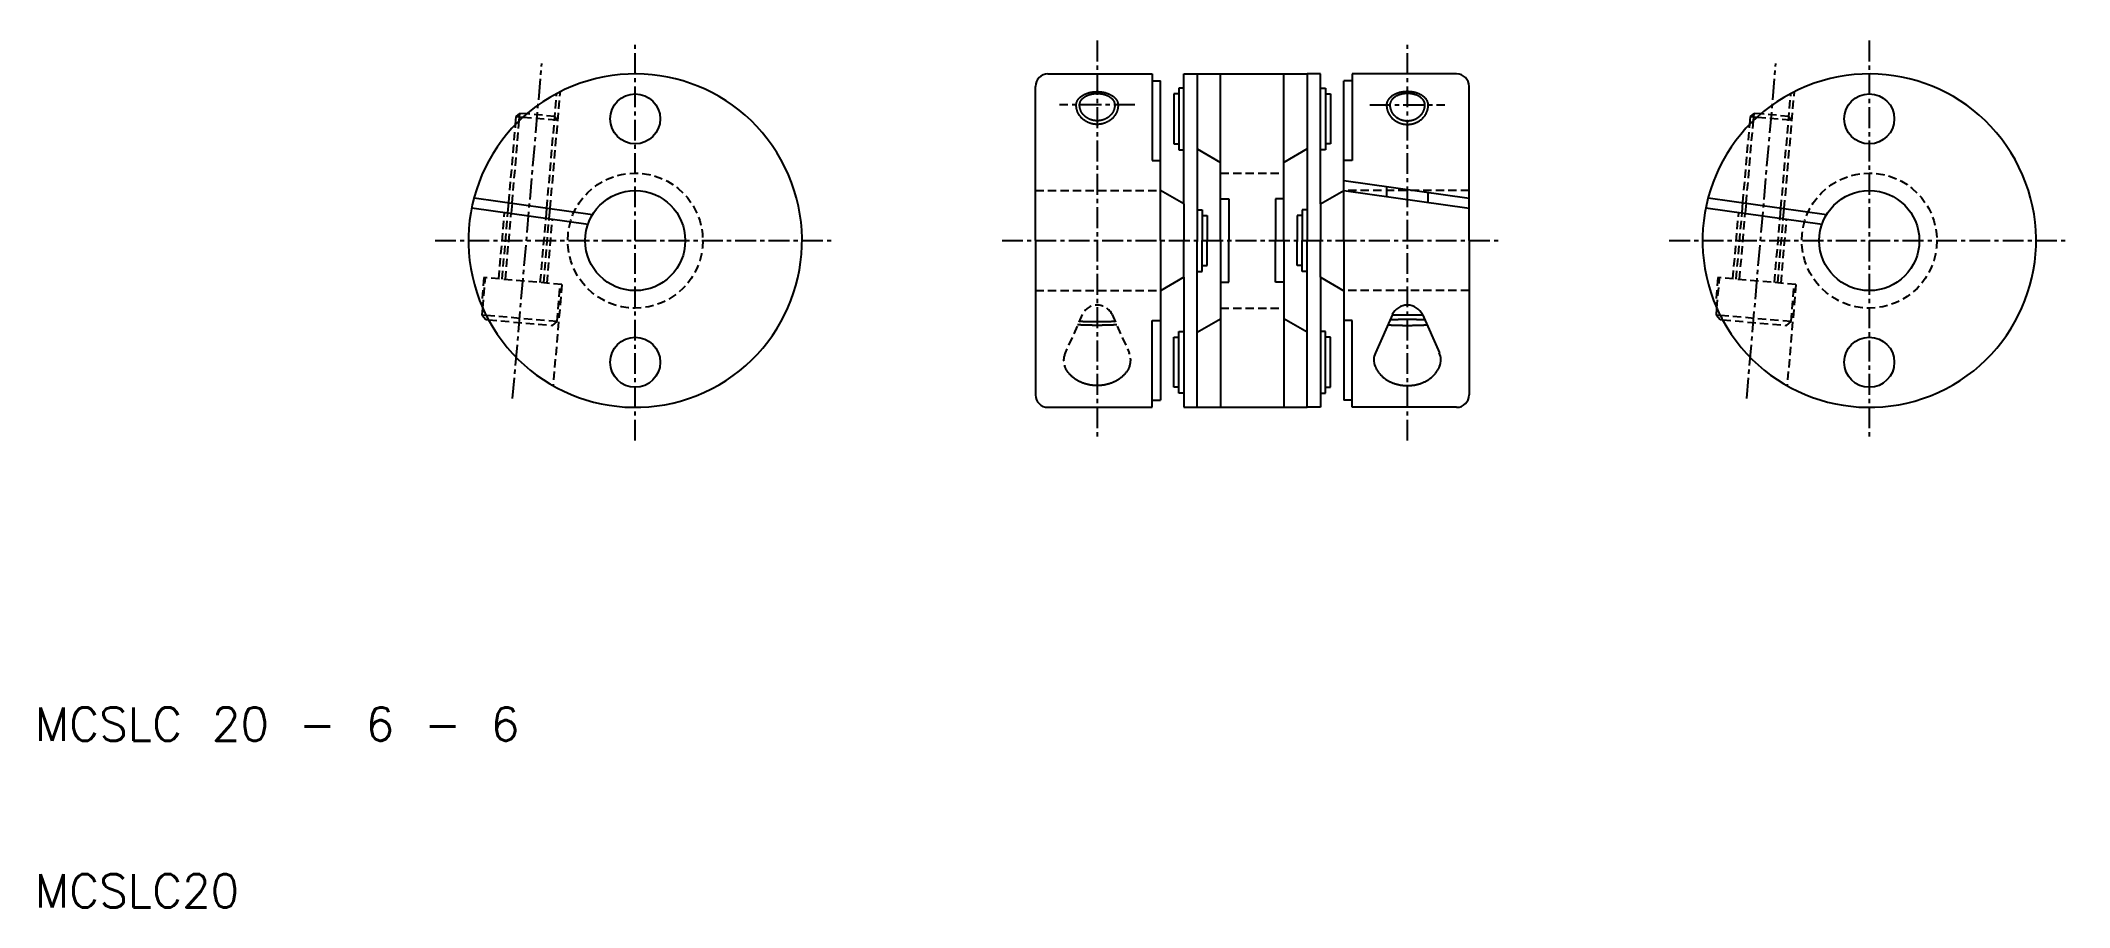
# Model space of a CAD drawing. Extents: x 10 to 132, y 10 to 62.
import ezdxf

# ---------------------------------------------------------------- set-up
doc = ezdxf.new("R2010")
doc.units = 0
doc.linetypes.add('CENTER', pattern=[2, 1.25, -0.25, 0.25, -0.25])
doc.linetypes.add('DASHED', pattern=[0.75, 0.5, -0.25])
doc.layers.get('0').update_dxf_attribs({"linetype": 'CONTINUOUS'})
doc.layers.add('CENTER', color=1, linetype='CENTER')
doc.styles.get("Standard").update_dxf_attribs({"font": 'txt.shx', "width": 0.7, "bigfont": 'bigfont.shx'})

msp = doc.modelspace()

# ---------------------------------------------------------------- linework, layer by layer
at = {"color": 7, "linetype": 'CONTINUOUS'}
for p, q in [((70.75, 60), (77, 60)), ((77, 60), (77, 59.58)), ((78.9, 60), (79.7, 60)), ((78.9, 59.15), (78.9, 60)), ((79.7, 60), (79.7, 50)), ((79.7, 60), (86.3, 60)), ((81.1, 54.66), (81.1, 60)), ((84.9, 54.66), (84.9, 60)), ((86.3, 60), (86.3, 50)), ((87.1, 60), (86.3, 60)), ((87.1, 59.15), (87.1, 60)), ((95.25, 60), (89, 60)), ((89, 60), (89, 59.58)), ((70, 50), (70, 59.25)), ((77, 59.58), (77, 54.8)), ((77, 59.58), (77.5, 59.58)), ((77.5, 53.01), (77.5, 59.58)), ((78.6, 58.8), (78.3, 58.8)), ((78.3, 58.8), (78.3, 55.8)), ((78.9, 59.15), (78.6, 59.15)), ((78.6, 59.15), (78.6, 58.8)), ((78.6, 58.8), (78.6, 55.8)), ((78.9, 55.45), (78.9, 59.15)), ((87.1, 55.45), (87.1, 59.15)), ((87.1, 59.15), (87.4, 59.15)), ((87.4, 59.15), (87.4, 58.8)), ((87.4, 58.8), (87.7, 58.8)), ((87.4, 58.8), (87.4, 55.8)), ((87.7, 58.8), (87.7, 55.8)), ((88.5, 53.01), (88.5, 59.58)), ((89, 59.58), (88.5, 59.58)), ((89, 59.58), (89, 54.8)), ((96, 50), (96, 59.25)), ((38.83, 56.97), (38.87, 57.45)), ((38.87, 57.45), (39.09, 57.63)), ((38.87, 57.45), (39.29, 57.41)), ((39.5, 57.6), (39.09, 57.63)), ((112.83, 56.97), (112.87, 57.45)), ((112.87, 57.45), (113.09, 57.63)), ((112.87, 57.45), (113.29, 57.41)), ((113.5, 57.6), (113.09, 57.63)), ((77, 54.8), (77.5, 54.8)), ((78.3, 55.8), (78.6, 55.8)), ((78.6, 55.8), (78.6, 55.45)), ((78.6, 55.45), (78.9, 55.45)), ((78.9, 52.2), (78.9, 55.45)), ((79.7, 55.5), (81.1, 54.69)), ((86.3, 55.5), (84.9, 54.69)), ((87.4, 55.45), (87.1, 55.45)), ((87.1, 52.2), (87.1, 55.45)), ((87.4, 55.8), (87.4, 55.45)), ((87.7, 55.8), (87.4, 55.8)), ((89, 54.8), (88.5, 54.8)), ((81.1, 50), (81.1, 54.66)), ((84.9, 50), (84.9, 54.66)), ((88.5, 53.61), (96, 52.55)), ((36.34, 52.57), (43.44, 51.57)), ((78.9, 52.2), (77.5, 53.01)), ((77.5, 50), (77.5, 53.01)), ((81.1, 52.5), (81.6, 52.5)), ((81.6, 52.5), (81.6, 50)), ((84.9, 52.5), (84.4, 52.5)), ((84.4, 52.5), (84.4, 50)), ((87.1, 52.2), (88.5, 53.01)), ((88.5, 53.01), (96, 51.95)), ((88.5, 50), (88.5, 53.01)), ((91.05, 53.25), (91.05, 52.65)), ((93.55, 52.3), (93.55, 52.9)), ((110.34, 52.57), (117.44, 51.57)), ((36.2, 51.97), (43.17, 50.99)), ((38.37, 51.66), (38.42, 52.28)), ((40.84, 51.31), (40.9, 51.93)), ((78.9, 52.2), (78.9, 50)), ((79.7, 51.85), (80, 51.85)), ((80, 51.85), (80, 50)), ((80, 51.5), (80.3, 51.5)), ((80.3, 51.5), (80.3, 50)), ((86, 51.5), (85.7, 51.5)), ((85.7, 51.5), (85.7, 50)), ((86, 51.85), (86, 50)), ((86.3, 51.85), (86, 51.85)), ((87.1, 52.2), (87.1, 50)), ((110.2, 51.97), (117.17, 50.99)), ((112.37, 51.66), (112.42, 52.28)), ((114.84, 51.31), (114.9, 51.93)), ((70, 50), (70, 40.75)), ((77.5, 50), (77.5, 46.99)), ((78.9, 47.8), (78.9, 50)), ((79.7, 40), (79.7, 50)), ((80, 48.15), (80, 50)), ((80.3, 48.5), (80.3, 50)), ((81.1, 50), (81.1, 45.34)), ((81.6, 47.5), (81.6, 50)), ((84.4, 47.5), (84.4, 50)), ((84.9, 50), (84.9, 45.34)), ((85.7, 48.5), (85.7, 50)), ((86, 48.15), (86, 50)), ((86.3, 40), (86.3, 50)), ((87.1, 47.8), (87.1, 50)), ((88.5, 50), (88.5, 46.99)), ((96, 50), (96, 40.75)), ((78.9, 47.8), (77.5, 46.99)), ((78.9, 47.8), (78.9, 44.55)), ((79.7, 48.15), (80, 48.15)), ((80, 48.5), (80.3, 48.5)), ((81.1, 47.5), (81.6, 47.5)), ((84.9, 47.5), (84.4, 47.5)), ((86, 48.5), (85.7, 48.5)), ((86.3, 48.15), (86, 48.15)), ((87.1, 47.8), (87.1, 44.55)), ((87.1, 47.8), (88.5, 46.99)), ((77.5, 46.99), (77.5, 40.42)), ((88.5, 46.99), (88.5, 40.42)), ((36.83, 45.53), (36.86, 45.94)), ((37.05, 45.51), (36.83, 45.53)), ((36.83, 45.53), (37.05, 45.26)), ((37.05, 45.26), (37.2, 45.25)), ((77, 40.42), (77, 45.2)), ((77, 45.2), (77.5, 45.2)), ((79.7, 44.5), (81.1, 45.31)), ((81.1, 45.34), (81.1, 40)), ((84.9, 45.34), (84.9, 40)), ((86.3, 44.5), (84.9, 45.31)), ((89, 45.2), (88.5, 45.2)), ((89, 40.42), (89, 45.2)), ((91.4, 45.56), (90.38, 43.26)), ((93.2, 45.56), (94.22, 43.26)), ((110.83, 45.53), (110.86, 45.94)), ((110.83, 45.53), (111.05, 45.26)), ((111.05, 45.51), (110.83, 45.53)), ((111.05, 45.26), (111.2, 45.25)), ((78.3, 41.2), (78.3, 44.2)), ((78.3, 44.2), (78.6, 44.2)), ((78.6, 44.2), (78.6, 44.55)), ((78.6, 44.55), (78.9, 44.55)), ((78.6, 41.2), (78.6, 44.2)), ((78.9, 44.55), (78.9, 40.85)), ((87.1, 44.55), (87.1, 40.85)), ((87.4, 44.55), (87.1, 44.55)), ((87.4, 44.2), (87.4, 44.55)), ((87.4, 41.2), (87.4, 44.2)), ((87.7, 44.2), (87.4, 44.2)), ((87.7, 41.2), (87.7, 44.2)), ((77, 40), (77, 40.42)), ((77, 40.42), (77.5, 40.42)), ((78.6, 41.2), (78.3, 41.2)), ((78.6, 40.85), (78.6, 41.2)), ((78.9, 40.85), (78.6, 40.85)), ((78.9, 40.85), (78.9, 40)), ((87.1, 40.85), (87.1, 40)), ((87.1, 40.85), (87.4, 40.85)), ((87.4, 40.85), (87.4, 41.2)), ((87.4, 41.2), (87.7, 41.2)), ((89, 40.42), (88.5, 40.42)), ((89, 40), (89, 40.42)), ((70.75, 40), (77, 40)), ((78.9, 40), (79.7, 40)), ((79.7, 40), (86.3, 40)), ((87.1, 40), (86.3, 40)), ((95.25, 40), (89, 40))]:
    msp.add_line(p, q, dxfattribs=at)
at = {"color": 3, "linetype": 'DASHED'}
for p, q in [((40.7, 51.95), (41.3, 58.83)), ((40.9, 51.93), (41.51, 58.94)), ((114.7, 51.95), (115.3, 58.83)), ((114.9, 51.93), (115.51, 58.94)), ((38.62, 52.25), (39.05, 57.19)), ((39.29, 57.41), (41.36, 57.23)), ((41.18, 57.45), (39.5, 57.6)), ((41.18, 57.45), (41.36, 57.23)), ((112.62, 52.25), (113.05, 57.19)), ((113.29, 57.41), (115.36, 57.23)), ((115.18, 57.45), (113.5, 57.6)), ((115.18, 57.45), (115.36, 57.23)), ((38.42, 52.28), (38.83, 56.97)), ((112.42, 52.28), (112.83, 56.97)), ((81.1, 54.05), (84.9, 54.05)), ((70, 53), (77.5, 53)), ((96, 53), (88.5, 53)), ((37.82, 47.7), (38.17, 51.69)), ((38.02, 47.69), (38.37, 51.66)), ((38.22, 47.67), (38.56, 51.64)), ((40.31, 47.49), (40.65, 51.34)), ((40.51, 47.47), (40.84, 51.31)), ((40.71, 47.45), (41.04, 51.29)), ((111.82, 47.7), (112.17, 51.69)), ((112.02, 47.69), (112.37, 51.66)), ((112.22, 47.67), (112.56, 51.64)), ((114.31, 47.49), (114.65, 51.34)), ((114.51, 47.47), (114.84, 51.31)), ((114.71, 47.45), (115.04, 51.29)), ((36.92, 47.78), (36.78, 46.13)), ((36.86, 45.94), (37.02, 47.77)), ((41.6, 47.37), (36.92, 47.78)), ((110.92, 47.78), (110.78, 46.13)), ((110.86, 45.94), (111.02, 47.77)), ((115.6, 47.37), (110.92, 47.78)), ((41.6, 47.37), (41.07, 41.3)), ((41.31, 45.14), (41.5, 47.38)), ((70, 47), (77.5, 47)), ((96, 47), (88.5, 47)), ((115.6, 47.37), (115.07, 41.3)), ((115.31, 45.14), (115.5, 47.38)), ((41.31, 45.14), (37.05, 45.51)), ((37.2, 45.25), (41.04, 44.91)), ((41.04, 44.91), (41.31, 45.14)), ((72.8, 45.56), (71.78, 43.26)), ((74.6, 45.56), (75.62, 43.26)), ((81.1, 45.95), (84.9, 45.95)), ((115.31, 45.14), (111.05, 45.51)), ((111.2, 45.25), (115.04, 44.91)), ((115.04, 44.91), (115.31, 45.14))]:
    msp.add_line(p, q, dxfattribs=at)
at = {"color": 3, "linetype": 'CONTINUOUS'}
for p, q in [((39.05, 57.19), (39.09, 57.63)), ((113.05, 57.19), (113.09, 57.63)), ((38.62, 52.25), (38.56, 51.64)), ((40.65, 51.34), (40.7, 51.95)), ((112.62, 52.25), (112.56, 51.64)), ((114.65, 51.34), (114.7, 51.95))]:
    msp.add_line(p, q, dxfattribs=at)
at = {"color": 3, "linetype": 'DASHED'}
for points in [[(72.45, 58.14, 0), (72.45, 58.16, 0), (72.45, 58.18, 0), (72.45, 58.2, 0), (72.46, 58.22, 0), (72.46, 58.23, 0), (72.46, 58.25, 0), (72.47, 58.27, 0), (72.47, 58.29, 0), (72.48, 58.31, 0), (72.49, 58.33, 0), (72.5, 58.35, 0), (72.5, 58.37, 0), (72.51, 58.39, 0), (72.52, 58.41, 0), (72.53, 58.42, 0), (72.55, 58.44, 0), (72.56, 58.46, 0), (72.57, 58.48, 0), (72.58, 58.5, 0), (72.6, 58.51, 0), (72.61, 58.53, 0), (72.63, 58.55, 0), (72.64, 58.56, 0), (72.66, 58.58, 0), (72.68, 58.6, 0), (72.7, 58.61, 0), (72.72, 58.63, 0), (72.73, 58.64, 0), (72.75, 58.66, 0), (72.77, 58.67, 0), (72.8, 58.69, 0), (72.82, 58.7, 0), (72.84, 58.72, 0), (72.86, 58.73, 0), (72.88, 58.74, 0), (72.91, 58.75, 0), (72.93, 58.77, 0), (72.96, 58.78, 0), (72.98, 58.79, 0), (73.01, 58.8, 0), (73.03, 58.81, 0), (73.06, 58.82, 0), (73.08, 58.83, 0), (73.11, 58.84, 0), (73.14, 58.85, 0), (73.17, 58.86, 0), (73.19, 58.87, 0), (73.22, 58.88, 0), (73.25, 58.88, 0), (73.28, 58.89, 0), (73.31, 58.9, 0), (73.34, 58.9, 0), (73.37, 58.91, 0), (73.4, 58.91, 0), (73.43, 58.92, 0), (73.46, 58.92, 0), (73.49, 58.92, 0), (73.52, 58.93, 0), (73.55, 58.93, 0), (73.58, 58.93, 0), (73.61, 58.93, 0), (73.64, 58.94, 0), (73.67, 58.94, 0), (73.7, 58.94, 0), (73.73, 58.94, 0), (73.76, 58.94, 0), (73.79, 58.93, 0), (73.82, 58.93, 0), (73.85, 58.93, 0), (73.88, 58.93, 0), (73.91, 58.92, 0), (73.94, 58.92, 0), (73.97, 58.92, 0), (74, 58.91, 0), (74.03, 58.91, 0), (74.06, 58.9, 0), (74.09, 58.9, 0), (74.12, 58.89, 0), (74.15, 58.88, 0), (74.18, 58.88, 0), (74.21, 58.87, 0), (74.23, 58.86, 0), (74.26, 58.85, 0), (74.29, 58.84, 0), (74.32, 58.83, 0), (74.34, 58.82, 0), (74.37, 58.81, 0), (74.39, 58.8, 0), (74.42, 58.79, 0), (74.45, 58.78, 0), (74.47, 58.77, 0), (74.49, 58.75, 0), (74.52, 58.74, 0), (74.54, 58.73, 0), (74.56, 58.72, 0), (74.58, 58.7, 0), (74.61, 58.69, 0), (74.63, 58.67, 0), (74.65, 58.66, 0), (74.67, 58.64, 0), (74.69, 58.63, 0), (74.7, 58.61, 0), (74.72, 58.6, 0), (74.74, 58.58, 0), (74.76, 58.56, 0), (74.77, 58.55, 0), (74.79, 58.53, 0), (74.8, 58.51, 0), (74.82, 58.5, 0), (74.83, 58.48, 0), (74.84, 58.46, 0), (74.86, 58.44, 0), (74.87, 58.42, 0), (74.88, 58.41, 0), (74.89, 58.39, 0), (74.9, 58.37, 0), (74.91, 58.35, 0), (74.91, 58.33, 0), (74.92, 58.31, 0), (74.93, 58.29, 0), (74.93, 58.27, 0), (74.94, 58.25, 0), (74.94, 58.23, 0), (74.94, 58.22, 0), (74.95, 58.2, 0), (74.95, 58.18, 0), (74.95, 58.16, 0), (74.95, 58.14, 0)], [(72.65, 58.14, 0), (72.65, 58.15, 0), (72.65, 58.17, 0), (72.65, 58.19, 0), (72.66, 58.2, 0), (72.66, 58.22, 0), (72.66, 58.24, 0), (72.66, 58.25, 0), (72.67, 58.27, 0), (72.68, 58.29, 0), (72.68, 58.3, 0), (72.69, 58.32, 0), (72.7, 58.34, 0), (72.7, 58.35, 0), (72.71, 58.37, 0), (72.72, 58.39, 0), (72.73, 58.4, 0), (72.74, 58.42, 0), (72.75, 58.43, 0), (72.76, 58.45, 0), (72.77, 58.46, 0), (72.79, 58.48, 0), (72.8, 58.49, 0), (72.81, 58.51, 0), (72.83, 58.52, 0), (72.84, 58.53, 0), (72.86, 58.55, 0), (72.87, 58.56, 0), (72.89, 58.57, 0), (72.91, 58.59, 0), (72.92, 58.6, 0), (72.94, 58.61, 0), (72.96, 58.63, 0), (72.98, 58.64, 0), (73, 58.65, 0), (73.01, 58.66, 0), (73.03, 58.67, 0), (73.05, 58.68, 0), (73.08, 58.69, 0), (73.1, 58.7, 0), (73.12, 58.71, 0), (73.14, 58.72, 0), (73.16, 58.73, 0), (73.18, 58.74, 0), (73.21, 58.75, 0), (73.23, 58.75, 0), (73.25, 58.76, 0), (73.27, 58.77, 0), (73.3, 58.77, 0), (73.32, 58.78, 0), (73.35, 58.79, 0), (73.37, 58.79, 0), (73.4, 58.8, 0), (73.42, 58.8, 0), (73.45, 58.81, 0), (73.47, 58.81, 0), (73.5, 58.81, 0), (73.52, 58.82, 0), (73.55, 58.82, 0), (73.57, 58.82, 0), (73.6, 58.82, 0), (73.62, 58.83, 0), (73.65, 58.83, 0), (73.67, 58.83, 0), (73.7, 58.83, 0), (73.73, 58.83, 0), (73.75, 58.83, 0), (73.78, 58.83, 0), (73.8, 58.82, 0), (73.83, 58.82, 0), (73.85, 58.82, 0), (73.88, 58.82, 0), (73.91, 58.81, 0), (73.93, 58.81, 0), (73.96, 58.81, 0), (73.98, 58.8, 0), (74.01, 58.8, 0), (74.03, 58.79, 0), (74.05, 58.79, 0), (74.08, 58.78, 0), (74.1, 58.77, 0), (74.13, 58.77, 0), (74.15, 58.76, 0), (74.17, 58.75, 0), (74.2, 58.75, 0), (74.22, 58.74, 0), (74.24, 58.73, 0), (74.26, 58.72, 0), (74.28, 58.71, 0), (74.31, 58.7, 0), (74.33, 58.69, 0), (74.35, 58.68, 0), (74.37, 58.67, 0), (74.39, 58.66, 0), (74.41, 58.65, 0), (74.42, 58.64, 0), (74.44, 58.63, 0), (74.46, 58.61, 0), (74.48, 58.6, 0), (74.5, 58.59, 0), (74.51, 58.57, 0), (74.53, 58.56, 0), (74.54, 58.55, 0), (74.56, 58.53, 0), (74.57, 58.52, 0), (74.59, 58.51, 0), (74.6, 58.49, 0), (74.61, 58.48, 0), (74.63, 58.46, 0), (74.64, 58.45, 0), (74.65, 58.43, 0), (74.66, 58.42, 0), (74.67, 58.4, 0), (74.68, 58.39, 0), (74.69, 58.37, 0), (74.7, 58.35, 0), (74.71, 58.34, 0), (74.71, 58.32, 0), (74.72, 58.3, 0), (74.72, 58.29, 0), (74.73, 58.27, 0), (74.73, 58.25, 0), (74.74, 58.24, 0), (74.74, 58.22, 0), (74.75, 58.2, 0), (74.75, 58.19, 0), (74.75, 58.17, 0), (74.75, 58.15, 0), (74.75, 58.14, 0)], [(74.95, 58.14, 0), (74.95, 58.11, 0), (74.95, 58.08, 0), (74.95, 58.05, 0), (74.94, 58.02, 0), (74.94, 57.99, 0), (74.94, 57.97, 0), (74.93, 57.94, 0), (74.93, 57.91, 0), (74.92, 57.88, 0), (74.91, 57.85, 0), (74.91, 57.83, 0), (74.9, 57.8, 0), (74.89, 57.77, 0), (74.88, 57.74, 0), (74.87, 57.72, 0), (74.86, 57.69, 0), (74.84, 57.66, 0), (74.83, 57.64, 0), (74.82, 57.61, 0), (74.8, 57.59, 0), (74.79, 57.56, 0), (74.77, 57.54, 0), (74.76, 57.51, 0), (74.74, 57.49, 0), (74.72, 57.47, 0), (74.7, 57.44, 0), (74.69, 57.42, 0), (74.67, 57.4, 0), (74.65, 57.38, 0), (74.63, 57.35, 0), (74.61, 57.33, 0), (74.58, 57.31, 0), (74.56, 57.29, 0), (74.54, 57.27, 0), (74.52, 57.25, 0), (74.49, 57.24, 0), (74.47, 57.22, 0), (74.45, 57.2, 0), (74.42, 57.18, 0), (74.39, 57.17, 0), (74.37, 57.15, 0), (74.34, 57.14, 0), (74.32, 57.12, 0), (74.29, 57.11, 0), (74.26, 57.1, 0), (74.23, 57.08, 0), (74.21, 57.07, 0), (74.18, 57.06, 0), (74.15, 57.05, 0), (74.12, 57.04, 0), (74.09, 57.03, 0), (74.06, 57.02, 0), (74.03, 57.01, 0), (74, 57.01, 0), (73.97, 57, 0), (73.94, 56.99, 0), (73.91, 56.99, 0), (73.88, 56.98, 0), (73.85, 56.98, 0), (73.82, 56.98, 0), (73.79, 56.97, 0), (73.76, 56.97, 0), (73.73, 56.97, 0), (73.7, 56.97, 0), (73.67, 56.97, 0), (73.64, 56.97, 0), (73.61, 56.97, 0), (73.58, 56.98, 0), (73.55, 56.98, 0), (73.52, 56.98, 0), (73.49, 56.99, 0), (73.46, 56.99, 0), (73.43, 57, 0), (73.4, 57.01, 0), (73.37, 57.01, 0), (73.34, 57.02, 0), (73.31, 57.03, 0), (73.28, 57.04, 0), (73.25, 57.05, 0), (73.22, 57.06, 0), (73.19, 57.07, 0), (73.17, 57.08, 0), (73.14, 57.1, 0), (73.11, 57.11, 0), (73.08, 57.12, 0), (73.06, 57.14, 0), (73.03, 57.15, 0), (73.01, 57.17, 0), (72.98, 57.18, 0), (72.96, 57.2, 0), (72.93, 57.22, 0), (72.91, 57.24, 0), (72.88, 57.25, 0), (72.86, 57.27, 0), (72.84, 57.29, 0), (72.82, 57.31, 0), (72.8, 57.33, 0), (72.77, 57.35, 0), (72.75, 57.38, 0), (72.73, 57.4, 0), (72.72, 57.42, 0), (72.7, 57.44, 0), (72.68, 57.47, 0), (72.66, 57.49, 0), (72.64, 57.51, 0), (72.63, 57.54, 0), (72.61, 57.56, 0), (72.6, 57.59, 0), (72.58, 57.61, 0), (72.57, 57.64, 0), (72.56, 57.66, 0), (72.55, 57.69, 0), (72.53, 57.72, 0), (72.52, 57.74, 0), (72.51, 57.77, 0), (72.5, 57.8, 0), (72.5, 57.83, 0), (72.49, 57.85, 0), (72.48, 57.88, 0), (72.47, 57.91, 0), (72.47, 57.94, 0), (72.46, 57.97, 0), (72.46, 57.99, 0), (72.46, 58.02, 0), (72.45, 58.05, 0), (72.45, 58.08, 0), (72.45, 58.11, 0), (72.45, 58.14, 0)], [(74.75, 58.14, 0), (74.75, 58.11, 0), (74.75, 58.09, 0), (74.75, 58.07, 0), (74.75, 58.04, 0), (74.74, 58.02, 0), (74.74, 58, 0), (74.73, 57.98, 0), (74.73, 57.95, 0), (74.72, 57.93, 0), (74.72, 57.91, 0), (74.71, 57.88, 0), (74.71, 57.86, 0), (74.7, 57.84, 0), (74.69, 57.82, 0), (74.68, 57.8, 0), (74.67, 57.77, 0), (74.66, 57.75, 0), (74.65, 57.73, 0), (74.64, 57.71, 0), (74.63, 57.69, 0), (74.61, 57.67, 0), (74.6, 57.65, 0), (74.59, 57.63, 0), (74.57, 57.61, 0), (74.56, 57.59, 0), (74.54, 57.57, 0), (74.53, 57.55, 0), (74.51, 57.54, 0), (74.5, 57.52, 0), (74.48, 57.5, 0), (74.46, 57.48, 0), (74.44, 57.47, 0), (74.42, 57.45, 0), (74.41, 57.44, 0), (74.39, 57.42, 0), (74.37, 57.41, 0), (74.35, 57.39, 0), (74.33, 57.38, 0), (74.31, 57.36, 0), (74.28, 57.35, 0), (74.26, 57.34, 0), (74.24, 57.32, 0), (74.22, 57.31, 0), (74.2, 57.3, 0), (74.17, 57.29, 0), (74.15, 57.28, 0), (74.13, 57.27, 0), (74.1, 57.26, 0), (74.08, 57.25, 0), (74.05, 57.25, 0), (74.03, 57.24, 0), (74.01, 57.23, 0), (73.98, 57.22, 0), (73.96, 57.22, 0), (73.93, 57.21, 0), (73.91, 57.21, 0), (73.88, 57.2, 0), (73.85, 57.2, 0), (73.83, 57.2, 0), (73.8, 57.19, 0), (73.78, 57.19, 0), (73.75, 57.19, 0), (73.73, 57.19, 0), (73.7, 57.19, 0), (73.67, 57.19, 0), (73.65, 57.19, 0), (73.62, 57.19, 0), (73.6, 57.19, 0), (73.57, 57.2, 0), (73.55, 57.2, 0), (73.52, 57.2, 0), (73.5, 57.21, 0), (73.47, 57.21, 0), (73.45, 57.22, 0), (73.42, 57.22, 0), (73.4, 57.23, 0), (73.37, 57.24, 0), (73.35, 57.25, 0), (73.32, 57.25, 0), (73.3, 57.26, 0), (73.27, 57.27, 0), (73.25, 57.28, 0), (73.23, 57.29, 0), (73.21, 57.3, 0), (73.18, 57.31, 0), (73.16, 57.32, 0), (73.14, 57.34, 0), (73.12, 57.35, 0), (73.1, 57.36, 0), (73.08, 57.38, 0), (73.05, 57.39, 0), (73.03, 57.41, 0), (73.01, 57.42, 0), (73, 57.44, 0), (72.98, 57.45, 0), (72.96, 57.47, 0), (72.94, 57.48, 0), (72.92, 57.5, 0), (72.91, 57.52, 0), (72.89, 57.54, 0), (72.87, 57.55, 0), (72.86, 57.57, 0), (72.84, 57.59, 0), (72.83, 57.61, 0), (72.81, 57.63, 0), (72.8, 57.65, 0), (72.79, 57.67, 0), (72.77, 57.69, 0), (72.76, 57.71, 0), (72.75, 57.73, 0), (72.74, 57.75, 0), (72.73, 57.77, 0), (72.72, 57.8, 0), (72.71, 57.82, 0), (72.7, 57.84, 0), (72.7, 57.86, 0), (72.69, 57.88, 0), (72.68, 57.91, 0), (72.68, 57.93, 0), (72.67, 57.95, 0), (72.66, 57.98, 0), (72.66, 58, 0), (72.66, 58.02, 0), (72.66, 58.04, 0), (72.65, 58.07, 0), (72.65, 58.09, 0), (72.65, 58.11, 0), (72.65, 58.14, 0)], [(72.62, 45.16, 0), (72.65, 45.16, 0), (72.69, 45.16, 0), (72.74, 45.16, 0), (72.78, 45.16, 0), (72.83, 45.16, 0), (72.87, 45.15, 0), (72.92, 45.15, 0), (72.97, 45.15, 0), (73.02, 45.15, 0), (73.06, 45.15, 0), (73.11, 45.15, 0), (73.16, 45.15, 0), (73.21, 45.15, 0), (73.26, 45.14, 0), (73.3, 45.14, 0), (73.35, 45.14, 0), (73.4, 45.14, 0), (73.45, 45.14, 0), (73.5, 45.14, 0), (73.55, 45.14, 0), (73.6, 45.14, 0), (73.65, 45.14, 0), (73.7, 45.14, 0), (73.75, 45.14, 0), (73.8, 45.14, 0), (73.85, 45.14, 0), (73.9, 45.14, 0), (73.95, 45.14, 0), (74, 45.14, 0), (74.05, 45.14, 0), (74.09, 45.14, 0), (74.14, 45.14, 0), (74.19, 45.15, 0), (74.24, 45.15, 0), (74.29, 45.15, 0), (74.34, 45.15, 0), (74.38, 45.15, 0), (74.43, 45.15, 0), (74.48, 45.15, 0), (74.52, 45.15, 0), (74.57, 45.16, 0), (74.62, 45.16, 0), (74.66, 45.16, 0), (74.71, 45.16, 0), (74.75, 45.16, 0), (74.78, 45.16, 0)], [(74.87, 44.95, 0), (74.85, 44.94, 0), (74.81, 44.94, 0), (74.77, 44.94, 0), (74.73, 44.94, 0), (74.7, 44.94, 0), (74.66, 44.93, 0), (74.62, 44.93, 0), (74.58, 44.93, 0), (74.53, 44.93, 0), (74.49, 44.93, 0), (74.45, 44.93, 0), (74.41, 44.92, 0), (74.37, 44.92, 0), (74.32, 44.92, 0), (74.28, 44.92, 0), (74.24, 44.92, 0), (74.19, 44.92, 0), (74.15, 44.92, 0), (74.1, 44.92, 0), (74.06, 44.92, 0), (74.02, 44.92, 0), (73.97, 44.91, 0), (73.93, 44.91, 0), (73.88, 44.91, 0), (73.84, 44.91, 0), (73.79, 44.91, 0), (73.74, 44.91, 0), (73.7, 44.91, 0), (73.65, 44.91, 0), (73.61, 44.91, 0), (73.56, 44.91, 0), (73.52, 44.91, 0), (73.47, 44.91, 0), (73.43, 44.91, 0), (73.38, 44.92, 0), (73.34, 44.92, 0), (73.29, 44.92, 0), (73.25, 44.92, 0), (73.21, 44.92, 0), (73.16, 44.92, 0), (73.12, 44.92, 0), (73.08, 44.92, 0), (73.03, 44.92, 0), (72.99, 44.92, 0), (72.95, 44.93, 0), (72.91, 44.93, 0), (72.86, 44.93, 0), (72.82, 44.93, 0), (72.78, 44.93, 0), (72.74, 44.93, 0), (72.7, 44.94, 0), (72.66, 44.94, 0), (72.63, 44.94, 0), (72.59, 44.94, 0), (72.55, 44.94, 0), (72.53, 44.95, 0)], [(75.64, 42.46, 0), (75.63, 42.43, 0), (75.61, 42.4, 0), (75.6, 42.37, 0), (75.58, 42.33, 0), (75.57, 42.3, 0), (75.55, 42.27, 0), (75.53, 42.24, 0), (75.51, 42.21, 0), (75.49, 42.18, 0), (75.47, 42.15, 0), (75.45, 42.12, 0), (75.43, 42.09, 0), (75.4, 42.06, 0), (75.38, 42.03, 0), (75.36, 42, 0), (75.33, 41.97, 0), (75.31, 41.94, 0), (75.28, 41.92, 0), (75.25, 41.89, 0), (75.22, 41.86, 0), (75.2, 41.84, 0), (75.17, 41.81, 0), (75.14, 41.79, 0), (75.11, 41.76, 0), (75.08, 41.74, 0), (75.05, 41.72, 0), (75.01, 41.69, 0), (74.98, 41.67, 0), (74.95, 41.65, 0), (74.92, 41.63, 0), (74.88, 41.61, 0), (74.85, 41.59, 0), (74.81, 41.57, 0), (74.78, 41.55, 0), (74.74, 41.53, 0), (74.7, 41.52, 0), (74.67, 41.5, 0), (74.63, 41.48, 0), (74.59, 41.47, 0), (74.55, 41.45, 0), (74.52, 41.44, 0), (74.48, 41.43, 0), (74.44, 41.41, 0), (74.4, 41.4, 0), (74.36, 41.39, 0), (74.32, 41.38, 0), (74.28, 41.37, 0), (74.24, 41.36, 0), (74.2, 41.35, 0), (74.16, 41.34, 0), (74.12, 41.33, 0), (74.08, 41.33, 0), (74.03, 41.32, 0), (73.99, 41.32, 0), (73.95, 41.31, 0), (73.91, 41.31, 0), (73.87, 41.3, 0), (73.83, 41.3, 0), (73.78, 41.3, 0), (73.74, 41.3, 0), (73.7, 41.3, 0), (73.66, 41.3, 0), (73.62, 41.3, 0), (73.57, 41.3, 0), (73.53, 41.3, 0), (73.49, 41.31, 0), (73.45, 41.31, 0), (73.41, 41.32, 0), (73.37, 41.32, 0), (73.32, 41.33, 0), (73.28, 41.33, 0), (73.24, 41.34, 0), (73.2, 41.35, 0), (73.16, 41.36, 0), (73.12, 41.37, 0), (73.08, 41.38, 0), (73.04, 41.39, 0), (73, 41.4, 0), (72.96, 41.41, 0), (72.92, 41.43, 0), (72.88, 41.44, 0), (72.84, 41.45, 0), (72.81, 41.47, 0), (72.77, 41.48, 0), (72.73, 41.5, 0), (72.7, 41.52, 0), (72.66, 41.53, 0), (72.62, 41.55, 0), (72.59, 41.57, 0), (72.55, 41.59, 0), (72.52, 41.61, 0), (72.48, 41.63, 0), (72.45, 41.65, 0), (72.42, 41.67, 0), (72.38, 41.69, 0), (72.35, 41.72, 0), (72.32, 41.74, 0), (72.29, 41.76, 0), (72.26, 41.79, 0), (72.23, 41.81, 0), (72.2, 41.84, 0), (72.17, 41.86, 0), (72.15, 41.89, 0), (72.12, 41.92, 0), (72.09, 41.94, 0), (72.07, 41.97, 0), (72.04, 42, 0), (72.02, 42.03, 0), (71.99, 42.06, 0), (71.97, 42.09, 0), (71.95, 42.12, 0), (71.93, 42.15, 0), (71.91, 42.18, 0), (71.89, 42.21, 0), (71.87, 42.24, 0), (71.85, 42.27, 0), (71.83, 42.3, 0), (71.82, 42.33, 0), (71.8, 42.37, 0), (71.78, 42.4, 0), (71.77, 42.43, 0), (71.76, 42.46, 0)]]:
    msp.add_polyline3d(points, dxfattribs=at)
at = {"color": 3, "linetype": 'CONTINUOUS'}
for points in [[(93.55, 58.14, 0), (93.55, 58.16, 0), (93.55, 58.18, 0), (93.55, 58.2, 0), (93.54, 58.22, 0), (93.54, 58.23, 0), (93.54, 58.25, 0), (93.53, 58.27, 0), (93.53, 58.29, 0), (93.52, 58.31, 0), (93.51, 58.33, 0), (93.5, 58.35, 0), (93.5, 58.37, 0), (93.49, 58.39, 0), (93.48, 58.41, 0), (93.47, 58.42, 0), (93.45, 58.44, 0), (93.44, 58.46, 0), (93.43, 58.48, 0), (93.42, 58.5, 0), (93.4, 58.51, 0), (93.39, 58.53, 0), (93.37, 58.55, 0), (93.36, 58.56, 0), (93.34, 58.58, 0), (93.32, 58.6, 0), (93.3, 58.61, 0), (93.29, 58.63, 0), (93.27, 58.64, 0), (93.25, 58.66, 0), (93.23, 58.67, 0), (93.2, 58.69, 0), (93.18, 58.7, 0), (93.16, 58.72, 0), (93.14, 58.73, 0), (93.12, 58.74, 0), (93.09, 58.75, 0), (93.07, 58.77, 0), (93.05, 58.78, 0), (93.02, 58.79, 0), (92.99, 58.8, 0), (92.97, 58.81, 0), (92.94, 58.82, 0), (92.92, 58.83, 0), (92.89, 58.84, 0), (92.86, 58.85, 0), (92.83, 58.86, 0), (92.81, 58.87, 0), (92.78, 58.88, 0), (92.75, 58.88, 0), (92.72, 58.89, 0), (92.69, 58.9, 0), (92.66, 58.9, 0), (92.63, 58.91, 0), (92.6, 58.91, 0), (92.57, 58.92, 0), (92.54, 58.92, 0), (92.51, 58.92, 0), (92.48, 58.93, 0), (92.45, 58.93, 0), (92.42, 58.93, 0), (92.39, 58.93, 0), (92.36, 58.94, 0), (92.33, 58.94, 0), (92.3, 58.94, 0), (92.27, 58.94, 0), (92.24, 58.94, 0), (92.21, 58.93, 0), (92.18, 58.93, 0), (92.15, 58.93, 0), (92.12, 58.93, 0), (92.09, 58.92, 0), (92.06, 58.92, 0), (92.03, 58.92, 0), (92, 58.91, 0), (91.97, 58.91, 0), (91.94, 58.9, 0), (91.91, 58.9, 0), (91.88, 58.89, 0), (91.85, 58.88, 0), (91.82, 58.88, 0), (91.79, 58.87, 0), (91.77, 58.86, 0), (91.74, 58.85, 0), (91.71, 58.84, 0), (91.68, 58.83, 0), (91.66, 58.82, 0), (91.63, 58.81, 0), (91.61, 58.8, 0), (91.58, 58.79, 0), (91.55, 58.78, 0), (91.53, 58.77, 0), (91.51, 58.75, 0), (91.48, 58.74, 0), (91.46, 58.73, 0), (91.44, 58.72, 0), (91.42, 58.7, 0), (91.39, 58.69, 0), (91.37, 58.67, 0), (91.35, 58.66, 0), (91.33, 58.64, 0), (91.31, 58.63, 0), (91.3, 58.61, 0), (91.28, 58.6, 0), (91.26, 58.58, 0), (91.24, 58.56, 0), (91.23, 58.55, 0), (91.21, 58.53, 0), (91.2, 58.51, 0), (91.18, 58.5, 0), (91.17, 58.48, 0), (91.16, 58.46, 0), (91.14, 58.44, 0), (91.13, 58.42, 0), (91.12, 58.41, 0), (91.11, 58.39, 0), (91.1, 58.37, 0), (91.09, 58.35, 0), (91.09, 58.33, 0), (91.08, 58.31, 0), (91.07, 58.29, 0), (91.07, 58.27, 0), (91.06, 58.25, 0), (91.06, 58.23, 0), (91.06, 58.22, 0), (91.05, 58.2, 0), (91.05, 58.18, 0), (91.05, 58.16, 0), (91.05, 58.14, 0)], [(91.05, 58.14, 0), (91.05, 58.11, 0), (91.05, 58.08, 0), (91.05, 58.05, 0), (91.06, 58.02, 0), (91.06, 57.99, 0), (91.06, 57.97, 0), (91.07, 57.94, 0), (91.07, 57.91, 0), (91.08, 57.88, 0), (91.09, 57.85, 0), (91.09, 57.83, 0), (91.1, 57.8, 0), (91.11, 57.77, 0), (91.12, 57.74, 0), (91.13, 57.72, 0), (91.14, 57.69, 0), (91.16, 57.66, 0), (91.17, 57.64, 0), (91.18, 57.61, 0), (91.2, 57.59, 0), (91.21, 57.56, 0), (91.23, 57.54, 0), (91.24, 57.51, 0), (91.26, 57.49, 0), (91.28, 57.47, 0), (91.3, 57.44, 0), (91.31, 57.42, 0), (91.33, 57.4, 0), (91.35, 57.38, 0), (91.37, 57.35, 0), (91.39, 57.33, 0), (91.42, 57.31, 0), (91.44, 57.29, 0), (91.46, 57.27, 0), (91.48, 57.25, 0), (91.51, 57.24, 0), (91.53, 57.22, 0), (91.55, 57.2, 0), (91.58, 57.18, 0), (91.61, 57.17, 0), (91.63, 57.15, 0), (91.66, 57.14, 0), (91.68, 57.12, 0), (91.71, 57.11, 0), (91.74, 57.1, 0), (91.77, 57.08, 0), (91.79, 57.07, 0), (91.82, 57.06, 0), (91.85, 57.05, 0), (91.88, 57.04, 0), (91.91, 57.03, 0), (91.94, 57.02, 0), (91.97, 57.01, 0), (92, 57.01, 0), (92.03, 57, 0), (92.06, 56.99, 0), (92.09, 56.99, 0), (92.12, 56.98, 0), (92.15, 56.98, 0), (92.18, 56.98, 0), (92.21, 56.97, 0), (92.24, 56.97, 0), (92.27, 56.97, 0), (92.3, 56.97, 0), (92.33, 56.97, 0), (92.36, 56.97, 0), (92.39, 56.97, 0), (92.42, 56.98, 0), (92.45, 56.98, 0), (92.48, 56.98, 0), (92.51, 56.99, 0), (92.54, 56.99, 0), (92.57, 57, 0), (92.6, 57.01, 0), (92.63, 57.01, 0), (92.66, 57.02, 0), (92.69, 57.03, 0), (92.72, 57.04, 0), (92.75, 57.05, 0), (92.78, 57.06, 0), (92.81, 57.07, 0), (92.83, 57.08, 0), (92.86, 57.1, 0), (92.89, 57.11, 0), (92.92, 57.12, 0), (92.94, 57.14, 0), (92.97, 57.15, 0), (92.99, 57.17, 0), (93.02, 57.18, 0), (93.05, 57.2, 0), (93.07, 57.22, 0), (93.09, 57.24, 0), (93.12, 57.25, 0), (93.14, 57.27, 0), (93.16, 57.29, 0), (93.18, 57.31, 0), (93.2, 57.33, 0), (93.23, 57.35, 0), (93.25, 57.38, 0), (93.27, 57.4, 0), (93.29, 57.42, 0), (93.3, 57.44, 0), (93.32, 57.47, 0), (93.34, 57.49, 0), (93.36, 57.51, 0), (93.37, 57.54, 0), (93.39, 57.56, 0), (93.4, 57.59, 0), (93.42, 57.61, 0), (93.43, 57.64, 0), (93.44, 57.66, 0), (93.45, 57.69, 0), (93.47, 57.72, 0), (93.48, 57.74, 0), (93.49, 57.77, 0), (93.5, 57.8, 0), (93.5, 57.83, 0), (93.51, 57.85, 0), (93.52, 57.88, 0), (93.53, 57.91, 0), (93.53, 57.94, 0), (93.54, 57.97, 0), (93.54, 57.99, 0), (93.54, 58.02, 0), (93.55, 58.05, 0), (93.55, 58.08, 0), (93.55, 58.11, 0), (93.55, 58.14, 0)]]:
    msp.add_polyline3d(points, dxfattribs=at)
at = {"color": 7, "linetype": 'CONTINUOUS'}
for points in [[(93.35, 58.14, 0), (93.35, 58.15, 0), (93.35, 58.17, 0), (93.35, 58.19, 0), (93.35, 58.2, 0), (93.34, 58.22, 0), (93.34, 58.24, 0), (93.33, 58.25, 0), (93.33, 58.27, 0), (93.32, 58.29, 0), (93.32, 58.3, 0), (93.31, 58.32, 0), (93.31, 58.34, 0), (93.3, 58.35, 0), (93.29, 58.37, 0), (93.28, 58.39, 0), (93.27, 58.4, 0), (93.26, 58.42, 0), (93.25, 58.43, 0), (93.24, 58.45, 0), (93.23, 58.46, 0), (93.21, 58.48, 0), (93.2, 58.49, 0), (93.19, 58.51, 0), (93.17, 58.52, 0), (93.16, 58.53, 0), (93.14, 58.55, 0), (93.13, 58.56, 0), (93.11, 58.57, 0), (93.09, 58.59, 0), (93.08, 58.6, 0), (93.06, 58.61, 0), (93.04, 58.63, 0), (93.02, 58.64, 0), (93, 58.65, 0), (92.99, 58.66, 0), (92.97, 58.67, 0), (92.95, 58.68, 0), (92.93, 58.69, 0), (92.9, 58.7, 0), (92.88, 58.71, 0), (92.86, 58.72, 0), (92.84, 58.73, 0), (92.82, 58.74, 0), (92.8, 58.75, 0), (92.77, 58.75, 0), (92.75, 58.76, 0), (92.73, 58.77, 0), (92.7, 58.77, 0), (92.68, 58.78, 0), (92.65, 58.79, 0), (92.63, 58.79, 0), (92.61, 58.8, 0), (92.58, 58.8, 0), (92.56, 58.81, 0), (92.53, 58.81, 0), (92.5, 58.81, 0), (92.48, 58.82, 0), (92.45, 58.82, 0), (92.43, 58.82, 0), (92.4, 58.82, 0), (92.38, 58.83, 0), (92.35, 58.83, 0), (92.33, 58.83, 0), (92.3, 58.83, 0), (92.27, 58.83, 0), (92.25, 58.83, 0), (92.22, 58.83, 0), (92.2, 58.82, 0), (92.17, 58.82, 0), (92.15, 58.82, 0), (92.12, 58.82, 0), (92.1, 58.81, 0), (92.07, 58.81, 0), (92.05, 58.81, 0), (92.02, 58.8, 0), (92, 58.8, 0), (91.97, 58.79, 0), (91.95, 58.79, 0), (91.92, 58.78, 0), (91.9, 58.77, 0), (91.87, 58.77, 0), (91.85, 58.76, 0), (91.83, 58.75, 0), (91.81, 58.75, 0), (91.78, 58.74, 0), (91.76, 58.73, 0), (91.74, 58.72, 0), (91.72, 58.71, 0), (91.69, 58.7, 0), (91.68, 58.69, 0), (91.65, 58.68, 0), (91.63, 58.67, 0), (91.61, 58.66, 0), (91.59, 58.65, 0), (91.58, 58.64, 0), (91.56, 58.63, 0), (91.54, 58.61, 0), (91.52, 58.6, 0), (91.5, 58.59, 0), (91.49, 58.57, 0), (91.47, 58.56, 0), (91.46, 58.55, 0), (91.44, 58.53, 0), (91.43, 58.52, 0), (91.41, 58.51, 0), (91.4, 58.49, 0), (91.39, 58.48, 0), (91.37, 58.46, 0), (91.36, 58.45, 0), (91.35, 58.43, 0), (91.34, 58.42, 0), (91.33, 58.4, 0), (91.32, 58.39, 0), (91.31, 58.37, 0), (91.3, 58.35, 0), (91.3, 58.34, 0), (91.29, 58.32, 0), (91.28, 58.3, 0), (91.28, 58.29, 0), (91.27, 58.27, 0), (91.26, 58.25, 0), (91.26, 58.24, 0), (91.26, 58.22, 0), (91.25, 58.2, 0), (91.25, 58.19, 0), (91.25, 58.17, 0), (91.25, 58.15, 0), (91.25, 58.14, 0)], [(91.25, 58.14, 0), (91.25, 58.11, 0), (91.25, 58.09, 0), (91.25, 58.07, 0), (91.25, 58.04, 0), (91.26, 58.02, 0), (91.26, 58, 0), (91.26, 57.98, 0), (91.27, 57.95, 0), (91.28, 57.93, 0), (91.28, 57.91, 0), (91.29, 57.88, 0), (91.3, 57.86, 0), (91.3, 57.84, 0), (91.31, 57.82, 0), (91.32, 57.8, 0), (91.33, 57.77, 0), (91.34, 57.75, 0), (91.35, 57.73, 0), (91.36, 57.71, 0), (91.37, 57.69, 0), (91.39, 57.67, 0), (91.4, 57.65, 0), (91.41, 57.63, 0), (91.43, 57.61, 0), (91.44, 57.59, 0), (91.46, 57.57, 0), (91.47, 57.55, 0), (91.49, 57.54, 0), (91.5, 57.52, 0), (91.52, 57.5, 0), (91.54, 57.48, 0), (91.56, 57.47, 0), (91.58, 57.45, 0), (91.59, 57.44, 0), (91.61, 57.42, 0), (91.63, 57.41, 0), (91.65, 57.39, 0), (91.68, 57.38, 0), (91.69, 57.36, 0), (91.72, 57.35, 0), (91.74, 57.34, 0), (91.76, 57.32, 0), (91.78, 57.31, 0), (91.81, 57.3, 0), (91.83, 57.29, 0), (91.85, 57.28, 0), (91.87, 57.27, 0), (91.9, 57.26, 0), (91.92, 57.25, 0), (91.95, 57.25, 0), (91.97, 57.24, 0), (92, 57.23, 0), (92.02, 57.22, 0), (92.05, 57.22, 0), (92.07, 57.21, 0), (92.1, 57.21, 0), (92.12, 57.2, 0), (92.15, 57.2, 0), (92.17, 57.2, 0), (92.2, 57.19, 0), (92.22, 57.19, 0), (92.25, 57.19, 0), (92.27, 57.19, 0), (92.3, 57.19, 0), (92.33, 57.19, 0), (92.35, 57.19, 0), (92.38, 57.19, 0), (92.4, 57.19, 0), (92.43, 57.2, 0), (92.45, 57.2, 0), (92.48, 57.2, 0), (92.5, 57.21, 0), (92.53, 57.21, 0), (92.56, 57.22, 0), (92.58, 57.22, 0), (92.61, 57.23, 0), (92.63, 57.24, 0), (92.65, 57.25, 0), (92.68, 57.25, 0), (92.7, 57.26, 0), (92.73, 57.27, 0), (92.75, 57.28, 0), (92.77, 57.29, 0), (92.8, 57.3, 0), (92.82, 57.31, 0), (92.84, 57.32, 0), (92.86, 57.34, 0), (92.88, 57.35, 0), (92.9, 57.36, 0), (92.93, 57.38, 0), (92.95, 57.39, 0), (92.97, 57.41, 0), (92.99, 57.42, 0), (93, 57.44, 0), (93.02, 57.45, 0), (93.04, 57.47, 0), (93.06, 57.48, 0), (93.08, 57.5, 0), (93.09, 57.52, 0), (93.11, 57.54, 0), (93.13, 57.55, 0), (93.14, 57.57, 0), (93.16, 57.59, 0), (93.17, 57.61, 0), (93.19, 57.63, 0), (93.2, 57.65, 0), (93.21, 57.67, 0), (93.23, 57.69, 0), (93.24, 57.71, 0), (93.25, 57.73, 0), (93.26, 57.75, 0), (93.27, 57.77, 0), (93.28, 57.8, 0), (93.29, 57.82, 0), (93.3, 57.84, 0), (93.31, 57.86, 0), (93.31, 57.88, 0), (93.32, 57.91, 0), (93.32, 57.93, 0), (93.33, 57.95, 0), (93.33, 57.98, 0), (93.34, 58, 0), (93.34, 58.02, 0), (93.35, 58.04, 0), (93.35, 58.07, 0), (93.35, 58.09, 0), (93.35, 58.11, 0), (93.35, 58.14, 0)], [(93.35, 45.24, 0), (93.32, 45.24, 0), (93.28, 45.24, 0), (93.24, 45.24, 0), (93.2, 45.24, 0), (93.16, 45.24, 0), (93.12, 45.25, 0), (93.08, 45.25, 0), (93.04, 45.25, 0), (93, 45.25, 0), (92.96, 45.25, 0), (92.92, 45.25, 0), (92.87, 45.25, 0), (92.83, 45.26, 0), (92.79, 45.26, 0), (92.74, 45.26, 0), (92.7, 45.26, 0), (92.66, 45.26, 0), (92.61, 45.26, 0), (92.57, 45.26, 0), (92.52, 45.26, 0), (92.48, 45.26, 0), (92.43, 45.26, 0), (92.39, 45.26, 0), (92.34, 45.26, 0), (92.3, 45.26, 0), (92.25, 45.26, 0), (92.21, 45.26, 0), (92.17, 45.26, 0), (92.12, 45.26, 0), (92.08, 45.26, 0), (92.03, 45.26, 0), (91.99, 45.26, 0), (91.94, 45.26, 0), (91.9, 45.26, 0), (91.86, 45.26, 0), (91.81, 45.26, 0), (91.77, 45.26, 0), (91.73, 45.25, 0), (91.68, 45.25, 0), (91.64, 45.25, 0), (91.6, 45.25, 0), (91.56, 45.25, 0), (91.52, 45.25, 0), (91.48, 45.25, 0), (91.44, 45.24, 0), (91.4, 45.24, 0), (91.36, 45.24, 0), (91.32, 45.24, 0), (91.28, 45.24, 0), (91.25, 45.24, 0)], [(93.22, 45.52, 0), (93.2, 45.52, 0), (93.15, 45.52, 0), (93.11, 45.52, 0), (93.06, 45.52, 0), (93.01, 45.52, 0), (92.97, 45.52, 0), (92.92, 45.52, 0), (92.88, 45.53, 0), (92.83, 45.53, 0), (92.78, 45.53, 0), (92.73, 45.53, 0), (92.69, 45.53, 0), (92.64, 45.53, 0), (92.59, 45.53, 0), (92.54, 45.53, 0), (92.49, 45.53, 0), (92.44, 45.53, 0), (92.4, 45.53, 0), (92.35, 45.53, 0), (92.3, 45.53, 0), (92.25, 45.53, 0), (92.2, 45.53, 0), (92.15, 45.53, 0), (92.11, 45.53, 0), (92.06, 45.53, 0), (92.01, 45.53, 0), (91.96, 45.53, 0), (91.91, 45.53, 0), (91.87, 45.53, 0), (91.82, 45.53, 0), (91.77, 45.53, 0), (91.72, 45.53, 0), (91.68, 45.52, 0), (91.63, 45.52, 0), (91.58, 45.52, 0), (91.54, 45.52, 0), (91.49, 45.52, 0), (91.45, 45.52, 0), (91.4, 45.52, 0), (91.38, 45.52, 0)], [(91.13, 44.95, 0), (91.15, 44.94, 0), (91.19, 44.94, 0), (91.23, 44.94, 0), (91.26, 44.94, 0), (91.3, 44.94, 0), (91.34, 44.93, 0), (91.38, 44.93, 0), (91.42, 44.93, 0), (91.46, 44.93, 0), (91.51, 44.93, 0), (91.55, 44.93, 0), (91.59, 44.92, 0), (91.63, 44.92, 0), (91.68, 44.92, 0), (91.72, 44.92, 0), (91.76, 44.92, 0), (91.81, 44.92, 0), (91.85, 44.92, 0), (91.89, 44.92, 0), (91.94, 44.92, 0), (91.98, 44.92, 0), (92.03, 44.91, 0), (92.07, 44.91, 0), (92.12, 44.91, 0), (92.16, 44.91, 0), (92.21, 44.91, 0), (92.25, 44.91, 0), (92.3, 44.91, 0), (92.34, 44.91, 0), (92.39, 44.91, 0), (92.44, 44.91, 0), (92.48, 44.91, 0), (92.53, 44.91, 0), (92.57, 44.91, 0), (92.62, 44.92, 0), (92.66, 44.92, 0), (92.7, 44.92, 0), (92.75, 44.92, 0), (92.79, 44.92, 0), (92.84, 44.92, 0), (92.88, 44.92, 0), (92.92, 44.92, 0), (92.97, 44.92, 0), (93.01, 44.92, 0), (93.05, 44.93, 0), (93.09, 44.93, 0), (93.14, 44.93, 0), (93.18, 44.93, 0), (93.22, 44.93, 0), (93.26, 44.93, 0), (93.3, 44.94, 0), (93.33, 44.94, 0), (93.37, 44.94, 0), (93.41, 44.94, 0), (93.45, 44.94, 0), (93.47, 44.95, 0)], [(90.36, 42.46, 0), (90.37, 42.43, 0), (90.38, 42.4, 0), (90.4, 42.37, 0), (90.42, 42.33, 0), (90.43, 42.3, 0), (90.45, 42.27, 0), (90.47, 42.24, 0), (90.49, 42.21, 0), (90.51, 42.18, 0), (90.53, 42.15, 0), (90.55, 42.12, 0), (90.57, 42.09, 0), (90.59, 42.06, 0), (90.62, 42.03, 0), (90.64, 42, 0), (90.67, 41.97, 0), (90.69, 41.94, 0), (90.72, 41.92, 0), (90.75, 41.89, 0), (90.77, 41.86, 0), (90.8, 41.84, 0), (90.83, 41.81, 0), (90.86, 41.79, 0), (90.89, 41.76, 0), (90.92, 41.74, 0), (90.95, 41.72, 0), (90.98, 41.69, 0), (91.02, 41.67, 0), (91.05, 41.65, 0), (91.08, 41.63, 0), (91.12, 41.61, 0), (91.15, 41.59, 0), (91.19, 41.57, 0), (91.22, 41.55, 0), (91.26, 41.53, 0), (91.3, 41.52, 0), (91.33, 41.5, 0), (91.37, 41.48, 0), (91.41, 41.47, 0), (91.44, 41.45, 0), (91.48, 41.44, 0), (91.52, 41.43, 0), (91.56, 41.41, 0), (91.6, 41.4, 0), (91.64, 41.39, 0), (91.68, 41.38, 0), (91.72, 41.37, 0), (91.76, 41.36, 0), (91.8, 41.35, 0), (91.84, 41.34, 0), (91.88, 41.33, 0), (91.92, 41.33, 0), (91.97, 41.32, 0), (92.01, 41.32, 0), (92.05, 41.31, 0), (92.09, 41.31, 0), (92.13, 41.3, 0), (92.17, 41.3, 0), (92.22, 41.3, 0), (92.26, 41.3, 0), (92.3, 41.3, 0), (92.34, 41.3, 0), (92.38, 41.3, 0), (92.43, 41.3, 0), (92.47, 41.3, 0), (92.51, 41.31, 0), (92.55, 41.31, 0), (92.59, 41.32, 0), (92.63, 41.32, 0), (92.68, 41.33, 0), (92.72, 41.33, 0), (92.76, 41.34, 0), (92.8, 41.35, 0), (92.84, 41.36, 0), (92.88, 41.37, 0), (92.92, 41.38, 0), (92.96, 41.39, 0), (93, 41.4, 0), (93.04, 41.41, 0), (93.08, 41.43, 0), (93.12, 41.44, 0), (93.15, 41.45, 0), (93.19, 41.47, 0), (93.23, 41.48, 0), (93.27, 41.5, 0), (93.3, 41.52, 0), (93.34, 41.53, 0), (93.38, 41.55, 0), (93.41, 41.57, 0), (93.45, 41.59, 0), (93.48, 41.61, 0), (93.52, 41.63, 0), (93.55, 41.65, 0), (93.58, 41.67, 0), (93.61, 41.69, 0), (93.65, 41.72, 0), (93.68, 41.74, 0), (93.71, 41.76, 0), (93.74, 41.79, 0), (93.77, 41.81, 0), (93.8, 41.84, 0), (93.82, 41.86, 0), (93.85, 41.89, 0), (93.88, 41.92, 0), (93.91, 41.94, 0), (93.93, 41.97, 0), (93.96, 42, 0), (93.98, 42.03, 0), (94, 42.06, 0), (94.03, 42.09, 0), (94.05, 42.12, 0), (94.07, 42.15, 0), (94.09, 42.18, 0), (94.11, 42.21, 0), (94.13, 42.24, 0), (94.15, 42.27, 0), (94.17, 42.3, 0), (94.18, 42.33, 0), (94.2, 42.37, 0), (94.21, 42.4, 0), (94.23, 42.43, 0), (94.24, 42.46, 0)]]:
    msp.add_polyline3d(points, dxfattribs=at)
for centre, radius in [((46, 57.3), 1.5), ((120, 57.3), 1.5), ((46, 50), 3), ((120, 50), 3), ((46, 42.7), 1.5), ((120, 42.7), 1.5)]:
    msp.add_circle(centre, radius, dxfattribs=at)
at = {"color": 3, "linetype": 'DASHED'}
for centre in [(46, 50), (120, 50)]:
    msp.add_circle(centre, 4.05, dxfattribs=at)
at = {"color": 7, "linetype": 'CONTINUOUS'}
for centre, radius, start, end in [((46, 50), 10, 208.367, 203.955), ((70.75, 59.25), 0.75, 90, 180), ((95.25, 59.25), 0.75, 0, 90), ((120, 50), 10, 208.367, 203.955), ((40.44, 47.27), 3.81, 200.3687, 211.9533), ((92.3, 45.13), 1, 25.5551, 154.4449), ((114.44, 47.27), 3.81, 200.3687, 211.9533), ((91.29, 42.83), 1, 154.4449, 201.9655), ((93.31, 42.83), 1, 338.0345, 25.5551), ((70.75, 40.75), 0.75, 180, 270), ((95.25, 40.75), 0.75, 270, 0)]:
    msp.add_arc(centre, radius, start, end, dxfattribs=at)
at = {"color": 3, "linetype": 'DASHED'}
for centre, start, end in [((73.7, 45.13), 25.5551, 154.4449), ((72.69, 42.83), 154.4449, 201.9655), ((74.71, 42.83), 338.0345, 25.5551)]:
    msp.add_arc(centre, 1, start, end, dxfattribs=at)
at = {"layer": 'CENTER', "color": 1, "linetype": 'CENTER'}
for p, q in [((46, 38), (46, 62)), ((73.7, 62), (73.7, 38)), ((92.3, 38), (92.3, 62)), ((120, 62), (120, 38)), ((38.65, 40.52), (40.4, 60.62)), ((112.65, 40.52), (114.4, 60.62)), ((75.95, 58.14), (71.45, 58.14)), ((90.05, 58.14), (94.55, 58.14)), ((34, 50), (58, 50)), ((68, 50), (98, 50)), ((108, 50), (132, 50))]:
    msp.add_line(p, q, dxfattribs=at)

# ---------------------------------------------------------------- texts
at = {"color": 7, "linetype": 'CONTINUOUS'}
for s, p in [('MCSLC 20 - 6 - 6', (10, 20)), ('MCSLC20', (10, 10))]:
    msp.add_text(s, height=2, dxfattribs=at).set_placement(p)

doc.saveas('drawing.dxf')
